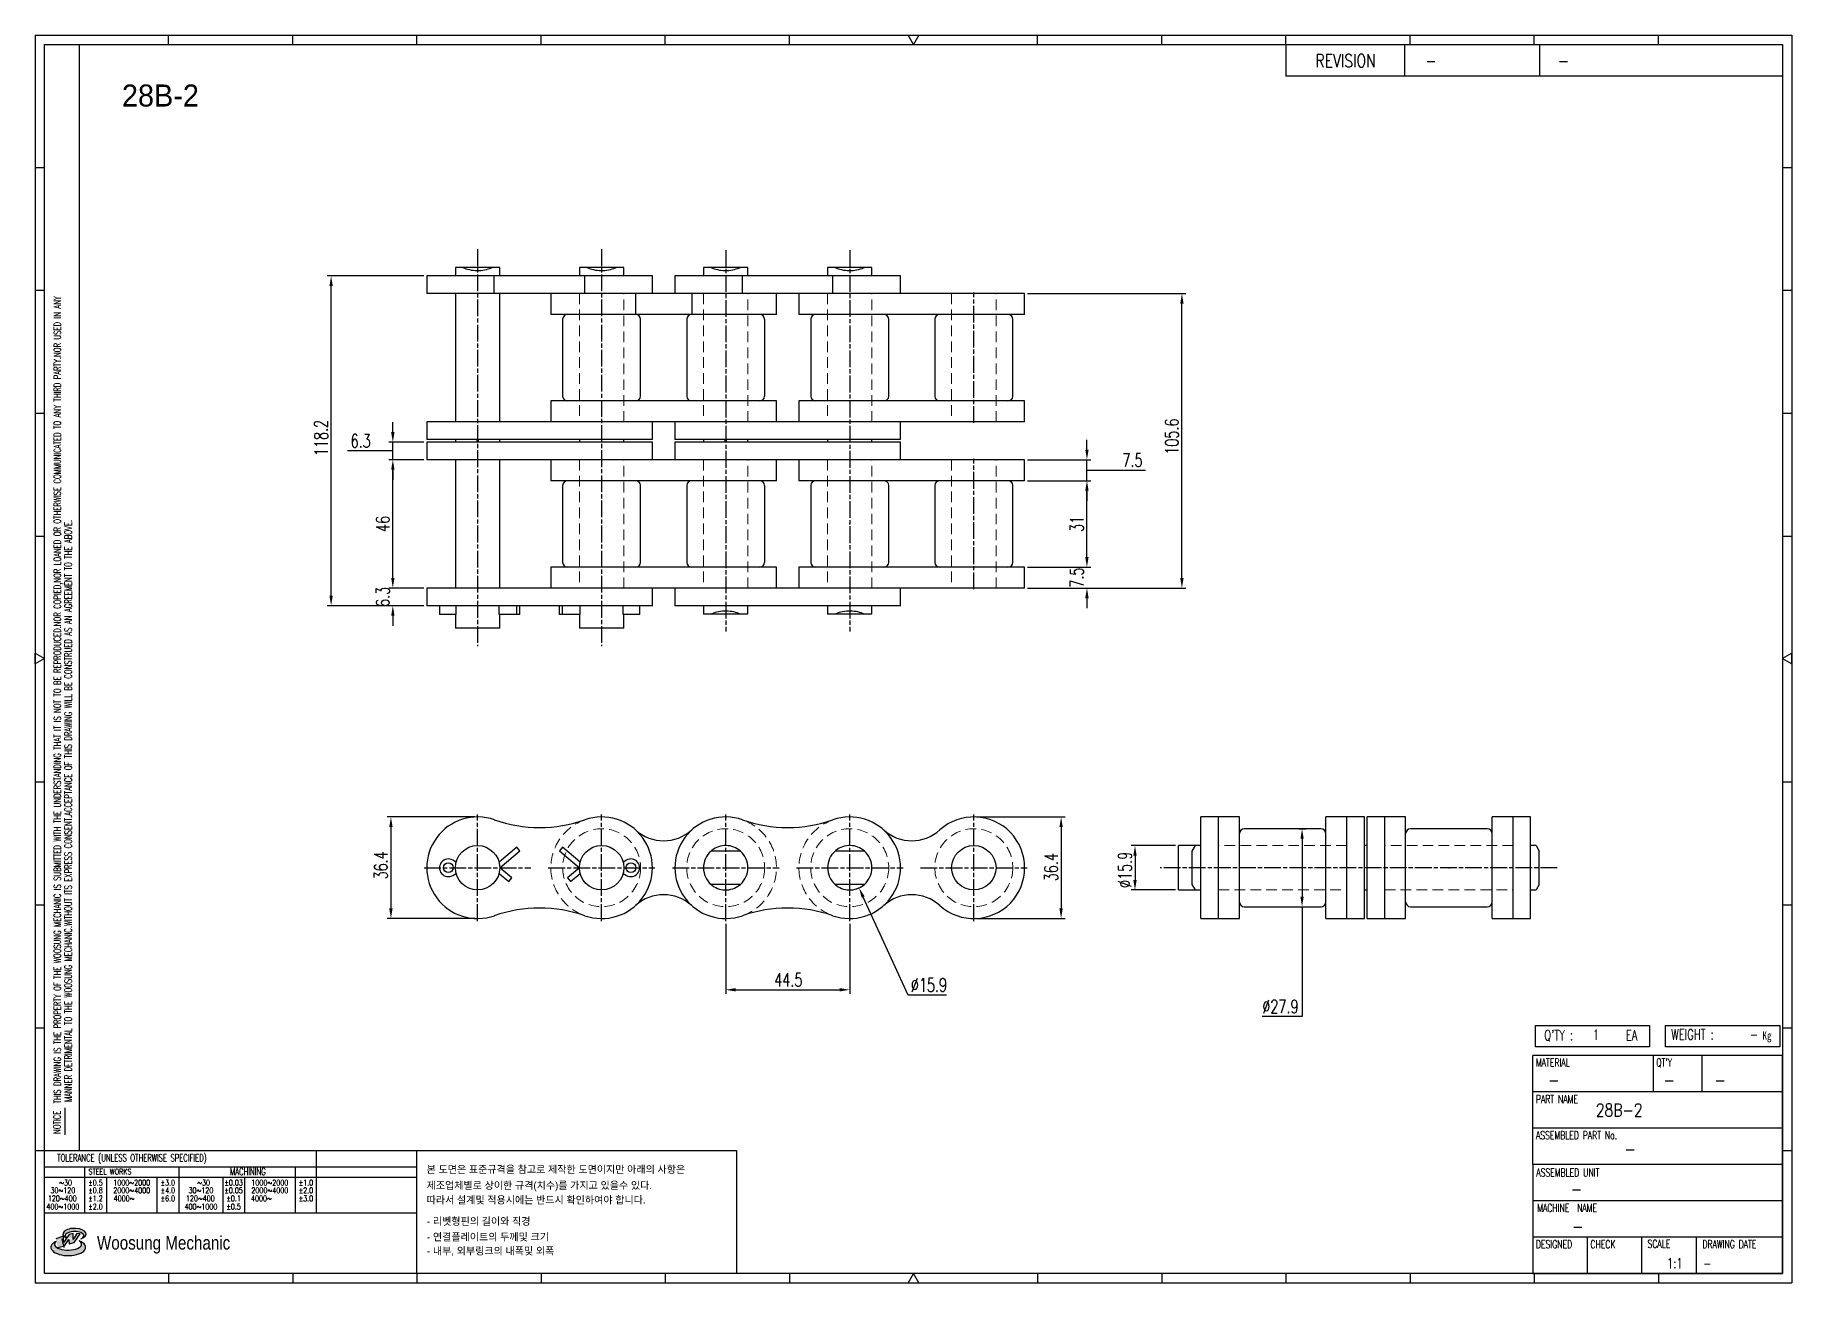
# Model space of a CAD drawing. Header units: millimetres. Extents: x 2705 to 3335, y -47 to 400.
import ezdxf
from ezdxf.enums import TextEntityAlignment as Align

# ---------------------------------------------------------------- set-up
doc = ezdxf.new("R2010")
doc.units = ezdxf.units.MM
doc.linetypes.add('AM_ISO08W050', pattern=[18, 12, -1.5, 3, -1.5])
doc.linetypes.add('HIDDEN', pattern=[9.525, 6.35, -3.175])
doc.layers.get('Defpoints').update_dxf_attribs({"color": 80})
for name, color, linetype, lineweight in [('2d ConnectionPoints', 7, 'Continuous', 50), ('CL1', 140, 'AM_ISO08W050', 25), ('HL3', 1, 'HIDDEN', 0)]:
    doc.layers.add(name, color=color, linetype=linetype, lineweight=lineweight)
for name, color, linetype in [('S-DIM', 40, 'Continuous'), ('TITLE', 7, 'Continuous'), ('도면레이아웃', 7, 'Continuous')]:
    doc.layers.add(name, color=color, linetype=linetype)
doc.styles.add('HAN', font='ROMANS.shx', dxfattribs={"width": 0.7, "bigfont": 'whgtxt.shx'})
doc.styles.add('HKD_ST2', font='romans.shx', dxfattribs={"width": 0.7, "height": 4, "bigfont": '@extfont2.shx'})
doc.styles.add('HSG', font='SIMPLEX.shx', dxfattribs={"width": 0.7, "bigfont": 'HSG.shx'})
doc.styles.add('MtXpl_', font='Gulim.ttf')
doc.styles.add('SLDTEXTSTYLE4', font='arial.ttf', dxfattribs={"width": 0.8})
doc.dimstyles.new('APP2.0', dxfattribs={"dimscale": 2, "dimtxt": 2.4, "dimasz": 1.8, "dimexe": 0.7, "dimexo": 0.5, "dimgap": 0.6, "dimtad": 1, "dimtoh": 1, "dimdec": 1, "dimrnd": 0.01, "dimzin": 9, "dimdsep": 46, "dimtxsty": 'HSG', "dimcen": 0, "dimclrd": 1, "dimclre": 1, "dimclrt": 256, "dimazin": 2, "dimtp": 1, "dimtm": 1, "dimtfac": 0.5, "dimtdec": 1, "dimtofl": 0, "dimtmove": 0, "dimatfit": 3, "dimfxl": 0, "dimtvp": 1, "dimtolj": 2, "dimlwd": -1, "dimlwe": -1, "dimarcsym": 0})

# ---------------------------------------------------------------- blocks, each defined once
blk = doc.blocks.new('MAST')
at = {"layer": '도면레이아웃'}
h = blk.add_hatch(color=10, dxfattribs=at)
h.paths.add_polyline_path([(1.544, 35.177), (1.554, 34.966), (1.779, 35.034), (2.054, 35.422), (1.908, 35.446), (1.728, 35.167), (1.741, 35.439), (1.547, 35.405), (1.292, 35.041), (1.295, 35.33), (0.943, 35.208), (1.03, 34.8), (1.336, 34.885)])
edge = h.paths.add_edge_path()
edge.add_ellipse((1.795, 35.421), major_axis=(-0.53, 0), ratio=0.487785, start_angle=122.36065, end_angle=403.39574)
edge.add_line((1.411, 35.244), (1.419, 35.261))
edge.add_ellipse((1.798, 35.344), major_axis=(-0.423, 0), ratio=0.444396, start_angle=131.58977, end_angle=386.19408, ccw=False)
edge = h.paths.add_edge_path()
edge.add_ellipse((1.512, 34.815), major_axis=(-0.793, 0), ratio=0.480113, start_angle=314.67633, end_angle=590.85213)
edge.add_ellipse((1.501, 34.958), major_axis=(-0.62, 0), ratio=0.43311, start_angle=331.7024, end_angle=574.42495, ccw=False)
at = {"color": 140}
for p, q in [((0, 90.118), (80.15, 90.118)), ((0, 90.118), (0, 33.191)), ((80.15, 90.118), (80.15, 33.191)), ((57.068, 89.693), (57.068, 88.246)), ((62.47, 89.693), (62.47, 88.246)), ((68.635, 89.693), (68.635, 88.246)), ((79.725, 88.246), (57.068, 88.246)), ((68.449, 43.961), (68.449, 44.936)), ((68.449, 44.936), (73.654, 44.936)), ((73.654, 44.936), (73.654, 43.961)), ((74.39, 43.961), (74.39, 44.936)), ((74.39, 44.936), (79.595, 44.936)), ((79.595, 44.936), (79.595, 43.961)), ((68.336, 38.59), (68.336, 43.563)), ((79.725, 43.563), (68.336, 43.563)), ((73.654, 43.961), (68.449, 43.961)), ((73.827, 43.563), (73.827, 41.905)), ((79.595, 43.961), (74.39, 43.961)), ((76.037, 43.563), (76.037, 41.905)), ((79.725, 38.59), (79.725, 43.563)), ((79.725, 41.905), (68.336, 41.905)), ((79.725, 40.248), (68.336, 40.248)), ((68.336, 38.59), (68.336, 33.616)), ((79.725, 38.59), (68.336, 38.59)), ((79.725, 33.616), (79.725, 38.59)), ((79.725, 36.932), (68.336, 36.932)), ((79.725, 35.274), (68.336, 35.274)), ((70.822, 33.616), (70.822, 35.274)), ((73.309, 33.616), (73.309, 35.274)), ((75.796, 33.616), (75.796, 35.274)), ((0, 33.191), (80.15, 33.191)), ((68.336, 33.616), (79.725, 33.616))]:
    blk.add_line(p, q, dxfattribs=at)
for p, q in [((6.089, 89.693), (6.089, 90.118)), ((11.753, 89.693), (11.753, 90.118)), ((17.418, 89.693), (17.418, 90.118)), ((23.082, 89.693), (23.082, 90.118)), ((28.746, 89.693), (28.746, 90.118)), ((34.411, 89.693), (34.411, 90.118)), ((45.739, 89.693), (45.739, 90.118)), ((51.404, 89.693), (51.404, 90.118)), ((57.068, 89.693), (57.068, 90.118)), ((62.732, 89.693), (62.732, 90.118)), ((68.397, 89.693), (68.397, 90.118)), ((74.061, 89.693), (74.061, 90.118)), ((0, 84.085), (0.425, 84.085)), ((79.725, 84.085), (80.15, 84.085)), ((0, 78.478), (0.425, 78.478)), ((79.725, 78.478), (80.15, 78.478)), ((0, 72.87), (0.425, 72.87)), ((79.725, 72.87), (80.15, 72.87)), ((0, 67.262), (0.425, 67.262)), ((79.725, 67.262), (80.15, 67.262)), ((0, 56.047), (0.425, 56.047)), ((79.725, 56.047), (80.15, 56.047)), ((0, 50.439), (0.425, 50.439)), ((79.725, 50.439), (80.15, 50.439)), ((0, 44.832), (0.425, 44.832)), ((79.725, 44.832), (80.15, 44.832)), ((1.377, 39.947), (1.377, 41.174)), ((0, 39.224), (0.425, 39.224)), ((79.725, 39.224), (80.15, 39.224)), ((6.089, 33.616), (6.089, 33.191)), ((11.753, 33.616), (11.753, 33.191)), ((17.418, 33.616), (17.418, 33.191)), ((23.082, 33.616), (23.082, 33.191)), ((28.746, 33.616), (28.746, 33.191)), ((34.411, 33.616), (34.411, 33.191)), ((45.739, 33.616), (45.739, 33.191)), ((51.404, 33.616), (51.404, 33.191)), ((57.068, 33.616), (57.068, 33.191)), ((62.732, 33.616), (62.732, 33.191)), ((68.397, 33.616), (68.397, 33.191)), ((74.061, 33.616), (74.061, 33.191))]:
    blk.add_line(p, q)
at = {"color": 2}
for p, q in [((2.017, 39.224), (2.017, 89.693)), ((0.425, 39.224), (17.418, 39.224)), ((0.425, 38.487), (17.418, 38.487)), ((2.257, 38.487), (2.257, 36.382)), ((6.557, 38.5), (6.557, 36.382)), ((11.857, 38.487), (11.857, 36.382)), ((12.816, 39.224), (12.816, 36.382)), ((17.418, 33.616), (17.418, 39.224)), ((0.425, 38.012), (17.418, 38.012)), ((3.257, 38.012), (3.257, 36.382)), ((5.557, 38.012), (5.557, 36.382)), ((8.557, 38.012), (8.557, 36.382)), ((9.557, 38.026), (9.557, 36.382)), ((0.425, 36.382), (17.418, 36.382))]:
    blk.add_line(p, q, dxfattribs=at)
for points in [[(40.075, 89.693), (39.83, 90.118), (40.32, 90.118)], [(0.425, 61.679), (0, 61.433), (0, 61.924)], [(79.725, 61.679), (80.15, 61.433), (80.15, 61.924)], [(40.075, 33.616), (39.83, 33.191), (40.32, 33.191)]]:
    blk.add_lwpolyline(points, close=True)
at = {"color": 140}
blk.add_lwpolyline([(0.425, 89.693), (79.725, 89.693), (79.725, 33.616), (0.425, 33.616)], close=True, dxfattribs=at)
at = {"layer": '도면레이아웃'}
for p, q in [((1.295, 35.33), (0.943, 35.208)), ((1.547, 35.405), (1.292, 35.041)), ((1.292, 35.041), (1.295, 35.33)), ((1.741, 35.439), (1.547, 35.405)), ((1.908, 35.446), (1.728, 35.167)), ((1.728, 35.167), (1.741, 35.439)), ((1.779, 35.034), (2.054, 35.422)), ((2.054, 35.422), (1.908, 35.446)), ((1.03, 34.8), (1.336, 34.885)), ((1.224, 35.208), (1.311, 34.8)), ((1.224, 35.208), (1.224, 35.208)), ((1.336, 34.885), (1.544, 35.177)), ((1.419, 35.261), (1.411, 35.244)), ((1.544, 35.177), (1.554, 34.966)), ((1.554, 34.966), (1.779, 35.034))]:
    blk.add_line(p, q, dxfattribs=at)
for centre, major_axis, ratio, start_param, end_param in [((1.795, 35.421), (-0.53, 0), 0.487785, 2.135596, 7.040584), ((1.798, 35.344), (-0.423, 0), 0.444396, 2.296675, 6.740358), ((1.512, 34.815), (-0.793, 0), 0.480113, 5.492138, 10.312315), ((1.501, 34.958), (-0.62, 0), 0.43311, 5.789299, 10.025607)]:
    blk.add_ellipse(centre, major_axis=major_axis, ratio=ratio, start_param=start_param, end_param=end_param, dxfattribs=at)
for s, height, style, width, p in [('REVISION', 0.5806, 'HAN', 0.8, (58.415, 88.664)), ('-', 0.581, 'HAN', 0.8, (63.426, 88.664)), ('-', 0.581, 'HAN', 0.8, (69.468, 88.664)), ("Q'TY : ", 0.4746, 'HKD_ST2', 0.7, (68.857, 44.253)), ('1', 0.475, 'HKD_ST2', 0.7, (71.071, 44.275)), ('EA', 0.4746, 'HKD_ST2', 0.7, (72.578, 44.253)), ('WEIGHT : ', 0.4746, 'HKD_ST2', 0.7, (74.65, 44.286)), ('-', 0.581, 'HAN', 0.8, (69.029, 42.157)), ('-', 0.581, 'HAN', 0.8, (74.289, 42.157)), ('-', 0.581, 'HAN', 0.8, (76.623, 42.157)), ('-', 0.581, 'HAN', 0.8, (72.515, 39.013)), ('-', 0.581, 'HAN', 0.8, (70.067, 37.189)), ('-', 0.581, 'HAN', 0.8, (70.126, 35.48)), ('1:1', 0.4746, 'HKD_ST2', 0.7, (74.458, 33.848)), ('-', 0.475, 'HKD_ST2', 0.7, (76.112, 33.837))]:
    blk.add_text(s, height=height, dxfattribs=dict(style=style, width=width)).set_placement(p)
at = {"color": 6, "style": 'HKD_ST2', "width": 0.7}
for s, p in [(' THIS DRAWING IS THE PROPERTY OF THE WOOSUNG MECHANIC IS SUBMITTED WITH THE UNDERSTANDING THAT IT IS NOT TO BE REPRODUCED.NOR COPIED,NOR LOANED OR OTHERWISE COMMUNICATED TO ANY THIRD PARTY.NOR USED IN ANY', (1.173, 41.217)), ('MANNER DETRIMENTAL TO THE WOOSUNG MECHANIC.WITHOUT ITS EXPRESS CONSENT.ACCEPTANCE OF THIS DRAWING WILL BE CONSTRUED AS AN AGREEMENT TO THE ABOVE.', (1.672, 41.447))]:
    blk.add_text(s, height=0.326266, rotation=90, dxfattribs=at).set_placement(p)
at = {"style": 'HKD_ST2', "width": 0.7}
blk.add_text('-', height=0.475, dxfattribs=at).set_placement((78.613, 44.286), align=Align.RIGHT)
at = {"color": 254, "style": 'HKD_ST2', "width": 0.7}
for s, height, p in [('MATERIAL', 0.3651, (68.474, 43.425)), ("QT'Y", 0.3651, (73.965, 43.425)), ('PART NAME', 0.3651, (68.474, 41.756)), ('ASSEMBLED PART No.', 0.36511, (68.474, 40.109)), ('ASSEMBLED UNIT', 0.36511, (68.49, 38.408)), ('MACHINE  NAME', 0.36511, (68.532, 36.794)), ('DESIGNED', 0.3651, (68.474, 35.136)), ('CHECK', 0.3651, (70.961, 35.136)), ('SCALE', 0.3651, (73.566, 35.153)), ('DRAWING DATE', 0.36511, (76.071, 35.141))]:
    blk.add_text(s, height=height, dxfattribs=at).set_placement(p, align=Align.TOP_LEFT)
at = {"style": 'HKD_ST2', "width": 0.7}
blk.add_text('NOTICE', height=0.3263, rotation=90, dxfattribs=at).set_placement((1.163, 39.988))
blk.add_text('TOLERANCE (UNLESS OTHERWISE SPECIFIED)', height=0.32627, dxfattribs=at).set_placement((4.417, 38.896), align=Align.MIDDLE_CENTER)
at = {"color": 4, "style": 'HKD_ST2', "width": 0.7}
for s, height, p in [('%%12630', 0.261, (1.389, 37.762)), ('1000%%1262000', 0.26101, (4.407, 37.762)), ('%%12630', 0.261, (7.689, 37.762)), ('1000%%1262000', 0.26101, (10.707, 37.762)), ('120%%126400', 0.26101, (1.237, 37.045)), ('30%%126120', 0.261, (1.263, 37.411)), ('4000%%126', 0.261, (4.061, 37.045)), ('2000%%1264000', 0.26101, (4.407, 37.411)), ('120%%126400', 0.26101, (7.537, 37.045)), ('30%%126120', 0.261, (7.563, 37.411)), ('4000%%126', 0.261, (10.321, 37.045)), ('2000%%1264000', 0.26101, (10.707, 37.411)), ('400%%1261000', 0.26101, (1.263, 36.67)), ('400%%1261000', 0.26101, (7.563, 36.67))]:
    blk.add_text(s, height=height, dxfattribs=at).set_placement(p, align=Align.MIDDLE_CENTER)
for s, height, p in [('%%P0.5', 0.261, (2.757, 37.762)), ('STEEL WORKS', 0.26101, (3.416, 38.268)), ('%%P3.0', 0.261, (6.057, 37.762)), ('%%P0.03', 0.261, (9.057, 37.762)), ('MACHINING', 0.3263, (9.707, 38.27)), ('%%P1.0', 0.261, (12.357, 37.762)), ('%%P0.8', 0.261, (2.757, 37.411)), ('%%P1.2', 0.261, (2.757, 37.045)), ('%%P4.0', 0.261, (6.057, 37.411)), ('%%P6.0', 0.261, (6.057, 37.045)), ('%%P0.05', 0.261, (9.057, 37.411)), ('%%P0.1', 0.261, (9.057, 37.045)), ('%%P2.0', 0.261, (12.357, 37.411)), ('%%P3.0', 0.261, (12.357, 37.045)), ('%%P2.0', 0.261, (2.757, 36.67)), ('%%P0.5', 0.261, (9.057, 36.67))]:
    blk.add_text(s, height=height, dxfattribs=at).set_placement(p, align=Align.MIDDLE)
at = {"color": 1, "style": 'SLDTEXTSTYLE4', "width": 0.8}
blk.add_text('Woosung Mechanic', height=0.61957, dxfattribs=at).set_placement((2.822, 34.711))
at = {"layer": 'TITLE', "width": 0.8}
blk.add_text('Kg', height=0.3789, dxfattribs=at).set_placement((78.807, 44.286))
blk = doc.blocks.new('*D2')
at = {"layer": 'Defpoints', "color": 0, "transparency": 16777216}
for p in [(3060, 209.34), (3082.33, 209.34), (3060, 201.84)]:
    blk.add_point(p, dxfattribs=at)
at = {"layer": 'S-DIM', "color": 1, "transparency": 16777216}
for p, q in [((3082.33, 212.94), (3082.33, 216.54)), ((3061, 209.34), (3083.73, 209.34)), ((3061, 201.84), (3083.73, 201.84)), ((3082.33, 198.24), (3082.33, 194.64))]:
    blk.add_line(p, q, dxfattribs=at)
for points in [[(3081.73, 212.94), (3082.93, 212.94), (3082.33, 209.34)], [(3081.73, 198.24), (3082.93, 198.24), (3082.33, 201.84)]]:
    blk.add_solid(points, dxfattribs=at)
at = {"layer": 'S-DIM', "transparency": 16777216, "insert": (3078.73, 205.59), "char_height": 4.8, "attachment_point": 5, "rotation": 90, "style": 'HSG'}
blk.add_mtext('\\A2;7.5', dxfattribs=at)
blk = doc.blocks.new('*D3')
at = {"layer": 'Defpoints', "color": 0, "transparency": 16777216}
for p in [(3060, 240.33), (3082.33, 240.33), (3060, 209.34)]:
    blk.add_point(p, dxfattribs=at)
at = {"layer": 'S-DIM', "color": 1, "transparency": 16777216}
for p, q in [((3061, 240.33), (3083.73, 240.33)), ((3082.33, 212.94), (3082.33, 236.73)), ((3061, 209.34), (3083.73, 209.34))]:
    blk.add_line(p, q, dxfattribs=at)
for points in [[(3081.73, 236.73), (3082.93, 236.73), (3082.33, 240.33)], [(3081.73, 212.94), (3082.93, 212.94), (3082.33, 209.34)]]:
    blk.add_solid(points, dxfattribs=at)
at = {"layer": 'S-DIM', "transparency": 16777216, "insert": (3078.73, 224.84), "char_height": 4.8, "attachment_point": 5, "rotation": 90, "style": 'HSG'}
blk.add_mtext('\\A2;31', dxfattribs=at)
blk = doc.blocks.new('*D4')
at = {"layer": 'Defpoints', "color": 0, "transparency": 16777216}
for p in [(3060, 247.83), (3082.33, 247.83), (3060, 240.33)]:
    blk.add_point(p, dxfattribs=at)
at = {"layer": 'S-DIM', "color": 1, "transparency": 16777216}
for p, q in [((3082.33, 251.43), (3082.33, 255.03)), ((3061, 247.83), (3083.73, 247.83)), ((3082.33, 240.33), (3082.33, 247.83)), ((3061, 240.33), (3083.73, 240.33)), ((3082.33, 244.08), (3093.93, 244.08)), ((3093.93, 244.08), (3103.37, 244.08)), ((3082.33, 236.73), (3082.33, 233.13))]:
    blk.add_line(p, q, dxfattribs=at)
for points in [[(3081.73, 251.43), (3082.93, 251.43), (3082.33, 247.83)], [(3081.73, 236.73), (3082.93, 236.73), (3082.33, 240.33)]]:
    blk.add_solid(points, dxfattribs=at)
at = {"layer": 'S-DIM', "transparency": 16777216, "insert": (3098.65, 247.68), "char_height": 4.8, "attachment_point": 5, "style": 'HSG'}
blk.add_mtext('\\A2;7.5', dxfattribs=at)
blk = doc.blocks.new('*D5')
at = {"layer": 'Defpoints', "color": 0, "transparency": 16777216}
for p in [(3060, 307.39), (3116.36, 307.39), (3060, 201.84)]:
    blk.add_point(p, dxfattribs=at)
at = {"layer": 'S-DIM', "color": 1, "transparency": 16777216}
for p, q in [((3061, 307.39), (3117.76, 307.39)), ((3116.36, 205.44), (3116.36, 303.79)), ((3061, 201.84), (3117.76, 201.84))]:
    blk.add_line(p, q, dxfattribs=at)
for points in [[(3115.76, 303.79), (3116.96, 303.79), (3116.36, 307.39)], [(3115.76, 205.44), (3116.96, 205.44), (3116.36, 201.84)]]:
    blk.add_solid(points, dxfattribs=at)
at = {"layer": 'S-DIM', "transparency": 16777216, "insert": (3112.76, 256.11), "char_height": 4.8, "attachment_point": 5, "rotation": 90, "style": 'HSG'}
blk.add_mtext('\\A2;105.6', dxfattribs=at)
blk = doc.blocks.new('*D6')
at = {"layer": 'Defpoints', "color": 0, "transparency": 16777216}
for p in [(2833.64, 201.84), (2845.8, 201.84), (2845.8, 195.54)]:
    blk.add_point(p, dxfattribs=at)
at = {"layer": 'S-DIM', "color": 1, "transparency": 16777216}
for p, q in [((2833.64, 205.44), (2833.64, 209.04)), ((2844.8, 201.84), (2832.24, 201.84)), ((2844.8, 195.54), (2832.24, 195.54)), ((2833.64, 191.94), (2833.64, 188.34))]:
    blk.add_line(p, q, dxfattribs=at)
for points in [[(2833.04, 205.44), (2834.24, 205.44), (2833.64, 201.84)], [(2833.04, 191.94), (2834.24, 191.94), (2833.64, 195.54)]]:
    blk.add_solid(points, dxfattribs=at)
at = {"layer": 'S-DIM', "transparency": 16777216, "insert": (2830.04, 198.69), "char_height": 4.8, "attachment_point": 5, "rotation": 90, "style": 'HSG'}
blk.add_mtext('\\A2;6.3', dxfattribs=at)
blk = doc.blocks.new('*D7')
at = {"layer": 'Defpoints', "color": 0, "transparency": 16777216}
for p in [(2833.64, 247.83), (2845.8, 247.83), (2845.8, 201.84)]:
    blk.add_point(p, dxfattribs=at)
at = {"layer": 'S-DIM', "color": 1, "transparency": 16777216}
for p, q in [((2844.8, 247.83), (2832.24, 247.83)), ((2833.64, 205.44), (2833.64, 244.23)), ((2844.8, 201.84), (2832.24, 201.84))]:
    blk.add_line(p, q, dxfattribs=at)
for points in [[(2833.04, 244.23), (2834.24, 244.23), (2833.64, 247.83)], [(2833.04, 205.44), (2834.24, 205.44), (2833.64, 201.84)]]:
    blk.add_solid(points, dxfattribs=at)
at = {"layer": 'S-DIM', "transparency": 16777216, "insert": (2830.04, 224.84), "char_height": 4.8, "attachment_point": 5, "rotation": 90, "style": 'HSG'}
blk.add_mtext('\\A2;46', dxfattribs=at)
blk = doc.blocks.new('*D8')
at = {"layer": 'Defpoints', "color": 0, "transparency": 16777216}
for p in [(2833.64, 254.13), (2845.8, 254.13), (2845.8, 247.83)]:
    blk.add_point(p, dxfattribs=at)
at = {"layer": 'S-DIM', "color": 1, "transparency": 16777216}
for p, q in [((2833.64, 257.73), (2833.64, 261.33)), ((2844.8, 254.13), (2832.24, 254.13)), ((2833.64, 247.83), (2833.64, 254.13)), ((2826.84, 250.98), (2817.4, 250.98)), ((2833.64, 250.98), (2826.84, 250.98)), ((2844.8, 247.83), (2832.24, 247.83)), ((2833.64, 244.23), (2833.64, 240.63))]:
    blk.add_line(p, q, dxfattribs=at)
for points in [[(2833.04, 257.73), (2834.24, 257.73), (2833.64, 254.13)], [(2833.04, 244.23), (2834.24, 244.23), (2833.64, 247.83)]]:
    blk.add_solid(points, dxfattribs=at)
at = {"layer": 'S-DIM', "transparency": 16777216, "insert": (2822.12, 254.58), "char_height": 4.8, "attachment_point": 5, "style": 'HSG'}
blk.add_mtext('\\A2;6.3', dxfattribs=at)
blk = doc.blocks.new('*D9')
at = {"layer": 'Defpoints', "color": 0, "transparency": 16777216}
for p in [(2811.52, 313.69), (2845.8, 313.69), (2845.8, 195.54)]:
    blk.add_point(p, dxfattribs=at)
at = {"layer": 'S-DIM', "color": 1, "transparency": 16777216}
for p, q in [((2844.8, 313.69), (2810.12, 313.69)), ((2811.52, 199.14), (2811.52, 310.09)), ((2844.8, 195.54), (2810.12, 195.54))]:
    blk.add_line(p, q, dxfattribs=at)
for points in [[(2810.92, 310.09), (2812.12, 310.09), (2811.52, 313.69)], [(2810.92, 199.14), (2812.12, 199.14), (2811.52, 195.54)]]:
    blk.add_solid(points, dxfattribs=at)
at = {"layer": 'S-DIM', "transparency": 16777216, "insert": (2807.92, 255.63), "char_height": 4.8, "attachment_point": 5, "rotation": 90, "style": 'HSG'}
blk.add_mtext('\\A2;118.2', dxfattribs=at)
blk = doc.blocks.new('*D10')
at = {"layer": 'Defpoints', "color": 0, "transparency": 16777216}
for p in [(3041.8, 119.86), (3041.8, 83.46), (3073.07, 83.46)]:
    blk.add_point(p, dxfattribs=at)
at = {"layer": 'S-DIM', "color": 1, "transparency": 16777216}
for p, q in [((3042.8, 119.86), (3074.47, 119.86)), ((3073.07, 116.26), (3073.07, 87.06)), ((3042.8, 83.46), (3074.47, 83.46))]:
    blk.add_line(p, q, dxfattribs=at)
for points in [[(3072.47, 116.26), (3073.67, 116.26), (3073.07, 119.86)], [(3072.47, 87.06), (3073.67, 87.06), (3073.07, 83.46)]]:
    blk.add_solid(points, dxfattribs=at)
at = {"layer": 'S-DIM', "transparency": 16777216, "insert": (3069.47, 101.86), "char_height": 4.8, "attachment_point": 5, "rotation": 90, "style": 'HSG'}
blk.add_mtext('\\A2;36.4', dxfattribs=at)
blk = doc.blocks.new('*D11')
at = {"layer": 'Defpoints', "color": 0, "transparency": 16777216}
for p in [(2864, 119.86), (2832.96, 83.46), (2864, 83.46)]:
    blk.add_point(p, dxfattribs=at)
at = {"layer": 'S-DIM', "color": 1, "transparency": 16777216}
for p, q in [((2863, 119.86), (2831.56, 119.86)), ((2832.96, 116.26), (2832.96, 87.06)), ((2863, 83.46), (2831.56, 83.46))]:
    blk.add_line(p, q, dxfattribs=at)
for points in [[(2832.36, 116.26), (2833.56, 116.26), (2832.96, 119.86)], [(2832.36, 87.06), (2833.56, 87.06), (2832.96, 83.46)]]:
    blk.add_solid(points, dxfattribs=at)
at = {"layer": 'S-DIM', "transparency": 16777216, "insert": (2829.36, 102.51), "char_height": 4.8, "attachment_point": 5, "rotation": 90, "style": 'HSG'}
blk.add_mtext('\\A2;36.4', dxfattribs=at)
blk = doc.blocks.new('*D12')
at = {"layer": 'Defpoints', "color": 0, "transparency": 16777216}
for p in [(2952.9, 82.55), (2997.35, 82.55), (2997.35, 57.93)]:
    blk.add_point(p, dxfattribs=at)
at = {"layer": 'S-DIM', "color": 1, "transparency": 16777216}
for p, q in [((2952.9, 81.55), (2952.9, 56.53)), ((2997.35, 81.55), (2997.35, 56.53)), ((2956.5, 57.93), (2993.75, 57.93))]:
    blk.add_line(p, q, dxfattribs=at)
for points in [[(2956.5, 58.53), (2956.5, 57.33), (2952.9, 57.93)], [(2993.75, 58.53), (2993.75, 57.33), (2997.35, 57.93)]]:
    blk.add_solid(points, dxfattribs=at)
at = {"layer": 'S-DIM', "transparency": 16777216, "insert": (2975.35, 61.53), "char_height": 4.8, "attachment_point": 5, "style": 'HSG'}
blk.add_mtext('\\A2;44.5', dxfattribs=at)
blk = doc.blocks.new('*D13')
at = {"layer": 'Defpoints', "color": 0, "transparency": 16777216}
for p in [(3115.08, 109.61), (3099.55, 93.71), (3115.08, 93.71)]:
    blk.add_point(p, dxfattribs=at)
at = {"layer": 'S-DIM', "color": 1, "transparency": 16777216}
for p, q in [((3114.08, 109.61), (3098.15, 109.61)), ((3099.55, 106.01), (3099.55, 97.31)), ((3114.08, 93.71), (3098.15, 93.71))]:
    blk.add_line(p, q, dxfattribs=at)
for points in [[(3098.95, 106.01), (3100.15, 106.01), (3099.55, 109.61)], [(3098.95, 97.31), (3100.15, 97.31), (3099.55, 93.71)]]:
    blk.add_solid(points, dxfattribs=at)
at = {"layer": 'S-DIM', "transparency": 16777216, "insert": (3095.95, 100.89), "char_height": 4.8, "attachment_point": 5, "rotation": 90, "style": 'HSG'}
blk.add_mtext('\\A2;%%c15.9', dxfattribs=at)
blk = doc.blocks.new('*D14')
at = {"layer": 'Defpoints', "color": 0, "transparency": 16777216}
for p in [(3157.24, 115.63), (3157.24, 87.69), (3159.41, 87.69)]:
    blk.add_point(p, dxfattribs=at)
at = {"layer": 'S-DIM', "color": 1, "transparency": 16777216}
for p, q in [((3158.24, 115.63), (3160.81, 115.63)), ((3159.41, 112.03), (3159.41, 91.29)), ((3158.24, 87.69), (3160.81, 87.69)), ((3159.41, 87.69), (3159.41, 48.36)), ((3159.41, 48.36), (3145.09, 48.36))]:
    blk.add_line(p, q, dxfattribs=at)
for points in [[(3158.81, 112.03), (3160.01, 112.03), (3159.41, 115.63)], [(3158.81, 91.29), (3160.01, 91.29), (3159.41, 87.69)]]:
    blk.add_solid(points, dxfattribs=at)
at = {"layer": 'S-DIM', "transparency": 16777216, "insert": (3151.65, 51.96), "char_height": 4.8, "attachment_point": 5, "style": 'HSG'}
blk.add_mtext('\\A2;%%c27.9', dxfattribs=at)
blk = doc.blocks.new('*D15')
at = {"layer": 'Defpoints', "color": 0, "transparency": 16777216}
for p in [(2994.03, 108.88), (3000.66, 94.43)]:
    blk.add_point(p, dxfattribs=at)
at = {"layer": 'S-DIM', "color": 1, "transparency": 16777216}
for p, q in [((3018.3, 56.05), (3002.17, 91.16)), ((3031.98, 56.05), (3018.3, 56.05))]:
    blk.add_line(p, q, dxfattribs=at)
blk.add_arc((2997.35, 101.66), 7.95, 284.58448, 304.20261, dxfattribs=at)
blk.add_solid([(3002.71, 91.41), (3001.62, 90.91), (3000.66, 94.43)], dxfattribs=at)
at = {"layer": 'S-DIM', "transparency": 16777216, "insert": (3025.74, 59.65), "char_height": 4.8, "attachment_point": 5, "style": 'HSG'}
blk.add_mtext('\\A2;∅15.9', dxfattribs=at)

msp = doc.modelspace()

# ---------------------------------------------------------------- linework, layer by layer
for p, q in [((2856.05, 316.77), (2856.05, 313.69)), ((2871.95, 316.77), (2856.05, 316.77)), ((2871.95, 313.69), (2871.95, 316.77)), ((2916.4, 316.77), (2900.5, 316.77)), ((2900.5, 316.77), (2900.5, 313.69)), ((2903.19, 316.77), (2903.73, 316.51)), ((2903.73, 316.51), (2904.3, 316.29)), ((2904.3, 316.29), (2904.91, 316.1)), ((2904.91, 316.1), (2905.54, 315.94)), ((2905.54, 315.94), (2906.2, 315.81)), ((2906.2, 315.81), (2906.87, 315.71)), ((2906.87, 315.71), (2907.56, 315.65)), ((2907.56, 315.65), (2908.25, 315.62)), ((2908.25, 315.62), (2908.94, 315.63)), ((2908.94, 315.63), (2909.63, 315.67)), ((2909.63, 315.67), (2910.31, 315.75)), ((2910.31, 315.75), (2910.98, 315.86)), ((2910.98, 315.86), (2911.63, 316)), ((2911.63, 316), (2912.25, 316.18)), ((2912.25, 316.18), (2912.84, 316.38)), ((2912.84, 316.38), (2913.4, 316.62)), ((2913.4, 316.62), (2913.7, 316.77)), ((2916.4, 313.69), (2916.4, 316.77)), ((2960.85, 316.77), (2944.95, 316.77)), ((2944.95, 316.77), (2944.95, 313.69)), ((2960.85, 313.69), (2960.85, 316.77)), ((2989.4, 316.77), (2989.4, 313.69)), ((3005.3, 316.77), (2989.4, 316.77)), ((3005.3, 313.69), (3005.3, 316.77)), ((2845.8, 313.69), (2845.8, 307.39)), ((2926.65, 313.69), (2845.8, 313.69)), ((2870, 307.39), (2870, 313.69)), ((2902.44, 307.39), (2902.44, 313.69)), ((2926.65, 307.39), (2926.65, 313.69)), ((2934.7, 313.69), (2934.7, 307.39)), ((3015.55, 313.69), (2934.7, 313.69)), ((2958.9, 307.39), (2958.9, 313.69)), ((2991.34, 307.39), (2991.34, 313.69)), ((3015.55, 307.39), (3015.55, 313.69)), ((2920.6, 307.39), (2845.8, 307.39)), ((2856.05, 307.39), (2856.05, 261.4)), ((2871.95, 261.4), (2871.95, 307.39)), ((2890.25, 307.39), (2890.25, 299.89)), ((2958.9, 307.39), (2902.44, 307.39)), ((2920.6, 307.39), (2920.6, 299.89)), ((2940.74, 307.39), (2940.74, 299.89)), ((3009.5, 307.39), (2940.74, 307.39)), ((2971.1, 299.89), (2971.1, 307.39)), ((2979.15, 307.39), (2979.15, 299.89)), ((3060, 307.39), (2991.34, 307.39)), ((3060, 299.89), (3060, 307.39)), ((2971.1, 299.89), (2890.25, 299.89)), ((2894.48, 298.16), (2894.48, 270.63)), ((2922.42, 270.63), (2922.42, 298.16)), ((2938.93, 298.16), (2938.93, 270.63)), ((2966.87, 270.63), (2966.87, 298.16)), ((3060, 299.89), (2979.15, 299.89)), ((2983.38, 298.16), (2983.38, 270.63)), ((3011.32, 270.63), (3011.32, 298.16)), ((3027.83, 298.16), (3027.83, 270.63)), ((3055.77, 270.63), (3055.77, 298.16)), ((2890.25, 268.9), (2890.25, 261.4)), ((2971.1, 268.9), (2890.25, 268.9)), ((2971.1, 261.4), (2971.1, 268.9)), ((2979.15, 268.9), (2979.15, 261.4)), ((3060, 268.9), (2979.15, 268.9)), ((3060, 261.4), (3060, 268.9)), ((2845.8, 261.4), (2845.8, 255.1)), ((2920.6, 261.4), (2845.8, 261.4)), ((2958.9, 261.4), (2902.44, 261.4)), ((2926.65, 255.1), (2926.65, 261.4)), ((2934.7, 261.4), (2934.7, 255.1)), ((3009.5, 261.4), (2940.74, 261.4)), ((3060, 261.4), (2991.34, 261.4)), ((3015.55, 255.1), (3015.55, 261.4)), ((2926.65, 255.1), (2845.8, 255.1)), ((2845.8, 254.13), (2845.8, 247.83)), ((2926.65, 254.13), (2845.8, 254.13)), ((2856.05, 255.1), (2856.05, 254.13)), ((2871.95, 254.13), (2871.95, 255.1)), ((2900.5, 255.1), (2900.5, 254.13)), ((2916.4, 254.13), (2916.4, 255.1)), ((2926.65, 247.83), (2926.65, 254.13)), ((3015.55, 255.1), (2934.7, 255.1)), ((2934.7, 254.13), (2934.7, 247.83)), ((3015.55, 254.13), (2934.7, 254.13)), ((2944.95, 255.1), (2944.95, 254.13)), ((2960.85, 254.13), (2960.85, 255.1)), ((2989.4, 255.1), (2989.4, 254.13)), ((3005.3, 254.13), (3005.3, 255.1)), ((3015.55, 247.83), (3015.55, 254.13)), ((2920.6, 247.83), (2845.8, 247.83)), ((2856.05, 247.83), (2856.05, 201.84)), ((2871.95, 201.84), (2871.95, 247.83)), ((2890.25, 247.83), (2890.25, 240.33)), ((2958.9, 247.83), (2902.44, 247.83)), ((3009.5, 247.83), (2940.74, 247.83)), ((2971.1, 240.33), (2971.1, 247.83)), ((2979.15, 247.83), (2979.15, 240.33)), ((3060, 247.83), (2991.34, 247.83)), ((3060, 240.33), (3060, 247.83)), ((2971.1, 240.33), (2890.25, 240.33)), ((3060, 240.33), (2979.15, 240.33)), ((2894.48, 238.6), (2894.48, 211.07)), ((2922.42, 211.07), (2922.42, 238.6)), ((2938.93, 238.6), (2938.93, 211.07)), ((2966.87, 211.07), (2966.87, 238.6)), ((2983.38, 238.6), (2983.38, 211.07)), ((3011.32, 211.07), (3011.32, 238.6)), ((3027.83, 238.6), (3027.83, 211.07)), ((3055.77, 211.07), (3055.77, 238.6)), ((2890.25, 209.34), (2890.25, 201.84)), ((2971.1, 209.34), (2890.25, 209.34)), ((2971.1, 201.84), (2971.1, 209.34)), ((2979.15, 209.34), (2979.15, 201.84)), ((3060, 209.34), (2979.15, 209.34)), ((3060, 201.84), (3060, 209.34)), ((2845.8, 201.84), (2845.8, 195.54)), ((2920.6, 201.84), (2845.8, 201.84)), ((2958.9, 201.84), (2902.44, 201.84)), ((2926.65, 195.54), (2926.65, 201.84)), ((2934.7, 201.84), (2934.7, 195.54)), ((3009.5, 201.84), (2940.74, 201.84)), ((3060, 201.84), (2991.34, 201.84)), ((3015.55, 195.54), (3015.55, 201.84)), ((2926.65, 195.54), (2845.8, 195.54)), ((2850.36, 195.54), (2850.36, 192.39)), ((2856.31, 192.39), (2856.31, 195.54)), ((2871.68, 192.39), (2871.68, 195.54)), ((2878.01, 192.39), (2878.01, 195.54)), ((2879.11, 192.39), (2879.11, 195.54)), ((2893.33, 192.39), (2893.33, 195.54)), ((2894.43, 192.39), (2894.43, 195.54)), ((2900.76, 192.39), (2900.76, 195.54)), ((2916.13, 192.39), (2916.13, 195.54)), ((2922.08, 192.39), (2922.08, 195.54)), ((3015.55, 195.54), (2934.7, 195.54)), ((2944.95, 195.54), (2944.95, 192.47)), ((2960.85, 192.47), (2960.85, 195.54)), ((2989.4, 195.54), (2989.4, 192.47)), ((3005.3, 192.47), (3005.3, 195.54)), ((2856.31, 192.39), (2850.36, 192.39)), ((2856.05, 192.39), (2856.05, 187.47)), ((2879.11, 192.39), (2871.68, 192.39)), ((2871.95, 187.47), (2871.95, 192.39)), ((2900.76, 192.39), (2893.33, 192.39)), ((2900.5, 192.39), (2900.5, 187.47)), ((2922.08, 192.39), (2916.13, 192.39)), ((2916.4, 187.47), (2916.4, 192.39)), ((2960.85, 192.47), (2944.95, 192.47)), ((3005.3, 192.47), (2989.4, 192.47)), ((2871.95, 187.47), (2856.05, 187.47)), ((2916.4, 187.47), (2900.5, 187.47)), ((3129.46, 119.86), (3123.16, 119.86)), ((3123.16, 83.46), (3123.16, 119.86)), ((3136.96, 119.86), (3129.46, 119.86)), ((3129.46, 83.46), (3129.46, 119.86)), ((3136.96, 83.46), (3136.96, 119.86)), ((3175.45, 119.86), (3167.95, 119.86)), ((3167.95, 83.46), (3167.95, 119.86)), ((3175.45, 83.46), (3175.45, 119.86)), ((3181.75, 119.86), (3175.45, 119.86)), ((3181.75, 83.46), (3181.75, 119.86)), ((3189.02, 119.86), (3182.72, 119.86)), ((3182.72, 83.46), (3182.72, 119.86)), ((3196.52, 119.86), (3189.02, 119.86)), ((3189.02, 83.46), (3189.02, 119.86)), ((3196.52, 83.46), (3196.52, 119.86)), ((3235.01, 119.86), (3227.51, 119.86)), ((3227.51, 83.46), (3227.51, 119.86)), ((3235.01, 83.46), (3235.01, 119.86)), ((3241.31, 119.86), (3235.01, 119.86)), ((3241.31, 83.46), (3241.31, 119.86)), ((3166.22, 115.63), (3138.69, 115.63)), ((3225.78, 115.63), (3198.25, 115.63)), ((2878.01, 108.98), (2871.68, 103.68)), ((2871.95, 101.66), (2879.11, 107.67)), ((2879.11, 107.67), (2878.01, 108.98)), ((2894.43, 108.98), (2893.33, 107.67)), ((2893.33, 107.67), (2900.5, 101.66)), ((2900.76, 103.68), (2894.43, 108.98)), ((2958.15, 107.62), (2947.64, 107.62)), ((3002.6, 107.62), (2992.09, 107.62)), ((3115.08, 93.71), (3115.08, 109.61)), ((3121.23, 109.61), (3115.08, 109.61)), ((3120.08, 107.62), (3121.23, 109.61)), ((3120.08, 95.69), (3120.08, 107.62)), ((3123.16, 109.61), (3121.23, 109.61)), ((3182.72, 109.61), (3181.75, 109.61)), ((3243.24, 109.61), (3241.31, 109.61)), ((3243.24, 109.61), (3244.38, 107.62)), ((3244.38, 95.69), (3244.38, 107.62)), ((2856.31, 103.68), (2855.09, 104.38)), ((2876.26, 98.04), (2871.95, 101.66)), ((2900.5, 101.66), (2896.18, 98.04)), ((2917.35, 104.38), (2916.13, 103.68)), ((3120.08, 104.8), (3120.01, 104.8)), ((3120.01, 98.51), (3120.01, 104.8)), ((2855.09, 98.93), (2856.31, 99.63)), ((2871.68, 99.63), (2875.15, 96.72)), ((2875.15, 96.72), (2876.26, 98.04)), ((2896.18, 98.04), (2897.29, 96.72)), ((2897.29, 96.72), (2900.76, 99.63)), ((2916.13, 99.63), (2917.35, 98.93)), ((2958.15, 95.69), (2947.64, 95.69)), ((3002.6, 95.69), (2992.09, 95.69)), ((3120.01, 98.51), (3120.08, 98.51)), ((3121.23, 93.71), (3120.08, 95.69)), ((3244.38, 95.69), (3243.24, 93.71)), ((3115.08, 93.71), (3121.23, 93.71)), ((3121.23, 93.71), (3123.16, 93.71)), ((3181.75, 93.71), (3182.72, 93.71)), ((3241.31, 93.71), (3243.24, 93.71)), ((3123.16, 83.46), (3129.46, 83.46)), ((3129.46, 83.46), (3136.96, 83.46)), ((3138.69, 87.69), (3166.22, 87.69)), ((3167.95, 83.46), (3175.45, 83.46)), ((3175.45, 83.46), (3181.75, 83.46)), ((3182.72, 83.46), (3189.02, 83.46)), ((3189.02, 83.46), (3196.52, 83.46)), ((3198.25, 87.69), (3225.78, 87.69)), ((3227.51, 83.46), (3235.01, 83.46)), ((3235.01, 83.46), (3241.31, 83.46))]:
    msp.add_line(p, q)
for points in [[(2858.74, 316.77), (2859.28, 316.51), (2859.85, 316.29), (2860.46, 316.1), (2861.09, 315.94), (2861.75, 315.81), (2862.42, 315.71), (2863.11, 315.65), (2863.8, 315.62), (2864.49, 315.63), (2865.18, 315.67), (2865.86, 315.75), (2866.53, 315.86), (2867.18, 316), (2867.8, 316.18), (2868.39, 316.38), (2868.95, 316.62), (2869.25, 316.77)], [(2947.64, 316.77), (2948.18, 316.51), (2948.75, 316.29), (2949.36, 316.1), (2949.99, 315.94), (2950.65, 315.81), (2951.32, 315.71), (2952.01, 315.65), (2952.7, 315.62), (2953.39, 315.63), (2954.08, 315.67), (2954.76, 315.75), (2955.43, 315.86), (2956.08, 316), (2956.7, 316.18), (2957.29, 316.38), (2957.85, 316.62), (2958.15, 316.77)], [(2992.09, 316.77), (2992.63, 316.51), (2993.2, 316.29), (2993.81, 316.1), (2994.44, 315.94), (2995.1, 315.81), (2995.77, 315.71), (2996.46, 315.65), (2997.15, 315.62), (2997.84, 315.63), (2998.53, 315.67), (2999.21, 315.75), (2999.88, 315.86), (3000.53, 316), (3001.15, 316.18), (3001.74, 316.38), (3002.3, 316.62), (3002.6, 316.77)], [(2958.15, 192.47), (2957.61, 192.72), (2957.04, 192.94), (2956.43, 193.13), (2955.8, 193.3), (2955.14, 193.43), (2954.47, 193.52), (2953.78, 193.58), (2953.09, 193.61), (2952.4, 193.6), (2951.71, 193.56), (2951.03, 193.48), (2950.36, 193.37), (2949.71, 193.23), (2949.09, 193.05), (2948.5, 192.85), (2947.94, 192.61), (2947.64, 192.47)], [(3002.6, 192.47), (3002.06, 192.72), (3001.49, 192.94), (3000.88, 193.13), (3000.25, 193.3), (2999.59, 193.43), (2998.92, 193.52), (2998.23, 193.58), (2997.54, 193.61), (2996.85, 193.6), (2996.16, 193.56), (2995.48, 193.48), (2994.81, 193.37), (2994.16, 193.23), (2993.54, 193.05), (2992.95, 192.85), (2992.39, 192.61), (2992.09, 192.47)], [(2958.15, 107.62), (2957.61, 108.05), (2957.04, 108.44), (2956.43, 108.78), (2955.8, 109.06), (2955.14, 109.28), (2954.47, 109.45), (2953.78, 109.56), (2953.09, 109.6), (2952.4, 109.59), (2951.71, 109.52), (2951.03, 109.38), (2950.36, 109.19), (2949.71, 108.94), (2949.09, 108.64), (2948.5, 108.28), (2947.94, 107.87), (2947.64, 107.62)], [(3002.6, 107.62), (3002.06, 108.05), (3001.49, 108.44), (3000.88, 108.78), (3000.25, 109.06), (2999.59, 109.28), (2998.92, 109.45), (2998.23, 109.56), (2997.54, 109.6), (2996.85, 109.59), (2996.16, 109.52), (2995.48, 109.38), (2994.81, 109.19), (2994.16, 108.94), (2993.54, 108.64), (2992.95, 108.28), (2992.39, 107.87), (2992.09, 107.62)], [(2947.64, 95.69), (2948.18, 95.26), (2948.75, 94.87), (2949.36, 94.54), (2949.99, 94.25), (2950.65, 94.03), (2951.32, 93.86), (2952.01, 93.76), (2952.7, 93.71), (2953.39, 93.72), (2954.08, 93.8), (2954.76, 93.93), (2955.43, 94.12), (2956.08, 94.37), (2956.7, 94.68), (2957.29, 95.03), (2957.85, 95.44), (2958.15, 95.69)], [(2992.09, 95.69), (2992.63, 95.26), (2993.2, 94.87), (2993.81, 94.54), (2994.44, 94.25), (2995.1, 94.03), (2995.77, 93.86), (2996.46, 93.76), (2997.15, 93.71), (2997.84, 93.72), (2998.53, 93.8), (2999.21, 93.93), (2999.88, 94.12), (3000.53, 94.37), (3001.15, 94.68), (3001.74, 95.03), (3002.3, 95.44), (3002.6, 95.69)]]:
    msp.add_lwpolyline(points)
at = {"color": 140}
msp.add_lwpolyline([(2842.26, 0.3), (2956.76, 0.3), (2956.76, -43.74), (2842.26, -43.74)], close=True, dxfattribs=at)
for centre, radius in [((2864, 101.66), 7.95), ((2908.45, 101.66), 7.95), ((3041.8, 101.66), 7.95), ((2853.51, 101.66), 1.75), ((2918.93, 101.66), 1.75)]:
    msp.add_circle(centre, radius)
for centre, radius, start, end in [((2896.21, 298.16), 1.73, 90, 180), ((2920.68, 298.16), 1.73, 0, 90), ((2940.66, 298.16), 1.73, 90, 180), ((2965.13, 298.16), 1.73, 0, 90), ((2985.11, 298.16), 1.73, 90, 180), ((3009.58, 298.16), 1.73, 0, 90), ((3029.56, 298.16), 1.73, 90, 180), ((3054.03, 298.16), 1.73, 0, 90), ((2896.21, 270.63), 1.73, 180, 270), ((2920.68, 270.63), 1.73, 270, 0), ((2940.66, 270.63), 1.73, 180, 270), ((2965.13, 270.63), 1.73, 270, 0), ((2985.11, 270.63), 1.73, 180, 270), ((3009.58, 270.63), 1.73, 270, 0), ((3029.56, 270.63), 1.73, 180, 270), ((3054.03, 270.63), 1.73, 270, 0), ((2896.21, 238.6), 1.73, 90, 180), ((2920.68, 238.6), 1.73, 0, 90), ((2940.66, 238.6), 1.73, 90, 180), ((2965.13, 238.6), 1.73, 0, 90), ((2985.11, 238.6), 1.73, 90, 180), ((3009.58, 238.6), 1.73, 0, 90), ((3029.56, 238.6), 1.73, 90, 180), ((3054.03, 238.6), 1.73, 0, 90), ((2896.21, 211.07), 1.73, 180, 270), ((2920.68, 211.07), 1.73, 270, 0), ((2940.66, 211.07), 1.73, 180, 270), ((2965.13, 211.07), 1.73, 270, 0), ((2985.11, 211.07), 1.73, 180, 270), ((3009.58, 211.07), 1.73, 270, 0), ((3029.56, 211.07), 1.73, 180, 270), ((3054.03, 211.07), 1.73, 270, 0), ((2864, 101.66), 18.2, 70.7287, 289.2713), ((2908.45, 101.66), 18.2, 250.7287, 109.2713), ((2952.9, 101.66), 18.2, 70.7287, 289.2713), ((2997.35, 101.66), 18.2, 250.7287, 109.2713), ((3041.8, 101.66), 18.2, 228.08501, 131.91499), ((2886.22, 165.22), 49.14, 250.7287, 289.2713), ((2930.67, 126.41), 15.07, 228.08501, 311.91499), ((2975.12, 165.22), 49.14, 250.7287, 289.2713), ((3019.57, 126.41), 15.07, 228.08501, 311.91499), ((3138.69, 113.89), 1.73, 90, 180), ((3166.22, 113.89), 1.73, 0, 90), ((3198.25, 113.89), 1.73, 90, 180), ((3225.78, 113.89), 1.73, 0, 90), ((2952.9, 101.66), 7.95, 131.40962, 228.59038), ((2952.9, 101.66), 7.95, 311.40962, 48.59038), ((2997.35, 101.66), 7.95, 131.40962, 228.59038), ((2997.35, 101.66), 7.95, 311.40962, 48.59038), ((2853.51, 101.66), 3.15, 60, 300), ((2918.93, 101.66), 3.15, 240, 120), ((2930.67, 76.9), 15.07, 48.08501, 131.91499), ((3019.57, 76.9), 15.07, 48.08501, 131.91499), ((3138.69, 89.42), 1.73, 180, 270), ((3166.22, 89.42), 1.73, 270, 0), ((3198.25, 89.42), 1.73, 180, 270), ((3225.78, 89.42), 1.73, 270, 0), ((2886.22, 38.09), 49.14, 70.7287, 109.2713), ((2975.12, 38.09), 49.14, 70.7287, 109.2713)]:
    msp.add_arc(centre, radius, start, end)
at = {"layer": '2d ConnectionPoints'}
for p in [(2864, 254.62), (2952.9, 254.62)]:
    msp.add_point(p, dxfattribs=at)
at = {"layer": 'CL1', "ltscale": 0.5}
for p, q in [((2864, 323.23), (2864, 181)), ((2908.45, 323.23), (2908.45, 181)), ((2952.9, 322.98), (2952.9, 186.25)), ((2997.35, 322.98), (2997.35, 186.25)), ((3041.8, 261.03), (3041.8, 307.77)), ((3041.8, 201.47), (3041.8, 248.21)), ((2864, 82.55), (2864, 120.77)), ((2908.45, 82.55), (2908.45, 120.77)), ((2952.9, 82.55), (2952.9, 120.77)), ((2997.35, 82.55), (2997.35, 120.77)), ((3041.8, 82.55), (3041.8, 120.77)), ((2844.89, 101.66), (2883.11, 101.66)), ((2889.34, 101.66), (2927.56, 101.66)), ((2933.79, 101.66), (2972.01, 101.66)), ((2978.24, 101.66), (3016.46, 101.66)), ((3022.69, 101.66), (3060.91, 101.66)), ((3250.85, 101.66), (3108.62, 101.66))]:
    msp.add_line(p, q, dxfattribs=at)
for p in [(2997.35, 224.84), (2908.45, 101.66), (2908.45, 101.66), (2908.45, 101.66), (2997.35, 101.66), (3212.01, 101.66), (3212.01, 101.66)]:
    msp.add_point(p, dxfattribs=at)
at = {"layer": 'HL3', "ltscale": 0.6}
for p, q in [((2900.5, 307.39), (2900.5, 261.4)), ((2900.5, 307.39), (2900.5, 261.4)), ((2916.4, 261.4), (2916.4, 307.39)), ((2916.4, 261.4), (2916.4, 307.39)), ((2944.95, 307.39), (2944.95, 261.4)), ((2944.95, 307.39), (2944.95, 261.4)), ((2960.85, 261.4), (2960.85, 307.39)), ((2960.85, 261.4), (2960.85, 307.39)), ((2989.4, 307.39), (2989.4, 261.4)), ((2989.4, 307.39), (2989.4, 261.4)), ((3005.3, 261.4), (3005.3, 307.39)), ((3005.3, 261.4), (3005.3, 307.39)), ((3033.85, 307.39), (3033.85, 261.4)), ((3049.75, 261.4), (3049.75, 307.39)), ((2900.5, 247.83), (2900.5, 201.84)), ((2900.5, 247.83), (2900.5, 201.84)), ((2916.4, 201.84), (2916.4, 247.83)), ((2916.4, 201.84), (2916.4, 247.83)), ((2944.95, 247.83), (2944.95, 201.84)), ((2944.95, 247.83), (2944.95, 201.84)), ((2960.85, 201.84), (2960.85, 247.83)), ((2960.85, 201.84), (2960.85, 247.83)), ((2989.4, 247.83), (2989.4, 201.84)), ((2989.4, 247.83), (2989.4, 201.84)), ((3005.3, 201.84), (3005.3, 247.83)), ((3005.3, 201.84), (3005.3, 247.83)), ((3033.85, 247.83), (3033.85, 201.84)), ((3049.75, 201.84), (3049.75, 247.83)), ((3175.45, 109.61), (3129.46, 109.61)), ((3235.01, 109.61), (3189.02, 109.61)), ((3120.01, 101.66), (3123.16, 101.66)), ((3129.46, 93.71), (3175.45, 93.71)), ((3189.02, 93.71), (3235.01, 93.71))]:
    msp.add_line(p, q, dxfattribs=at)
for centre in [(2908.45, 101.66), (2952.9, 101.66), (2997.35, 101.66), (3041.8, 101.66)]:
    msp.add_circle(centre, 13.97, dxfattribs=at)
for centre, start, end in [((2908.45, 101.66), 109.2713, 250.7287), ((2952.9, 101.66), 289.2713, 70.7287), ((2997.35, 101.66), 109.2713, 250.7287)]:
    msp.add_arc(centre, 18.2, start, end, dxfattribs=at)

# ---------------------------------------------------------------- block references
at = {"color": 140, "xscale": 7.85295807655041, "yscale": 7.85295807655041, "zscale": 7.85295807655041}
msp.add_blockref('MAST', (2705.48, -307.73), dxfattribs=at)

# ---------------------------------------------------------------- texts
at = {"color": 254, "style": 'MtXpl_'}
msp.add_text('28B-2', height=7.903, dxfattribs=at).set_placement((2736.58, 374.38))
at = {"style": 'HAN', "width": 0.8}
msp.add_text('28B-2', height=4.559, dxfattribs=at).set_placement((3264.67, 12.56))
at = {"color": 140, "style": 'MtXpl_'}
for s, p in [('본 도면은 표준규격을 참고로 제작한 도면이지만 아래의 사항은', (2845.74, -7.72)), ('제조업체별로 상이한 규격(치수)를 가지고 있을수 있다.', (2845.74, -13.45)), ('따라서 설계및 적용시에는 반드시 확인하여야 합니다.', (2845.74, -18.68)), ('- 리벳형핀의 길이와 직경', (2845.89, -26.33)), ('- 연결플레이트의 두께및 크기', (2845.89, -31.93)), ('- 내부, 외부링크의 내폭및 외폭', (2845.89, -36.96))]:
    msp.add_text(s, height=2.6342, dxfattribs=at).set_placement(p)

# ---------------------------------------------------------------- dimensions: what is measured, and where the dimension line sits
at = {"layer": 'S-DIM'}
for base, p1, p2, picture, middle in [((2811.5247204, 313.69087547), (2845.79554197, 195.54087547), (2845.79554197, 313.69087547), '*D9', (2811.5247204, 255.62744076)), ((3116.36477004, 307.39087547), (3059.99554197, 201.84087547), (3059.99554197, 307.39087547), '*D5', (3116.36477004, 256.11485572)), ((3082.33, 209.34), (3060, 201.84), (3060, 209.34), '*D2', (3082.33, 205.59)), ((2833.64, 201.84), (2845.8, 195.54), (2845.8, 201.84), '*D6', (2833.64, 198.69)), ((2832.96, 83.46), (2864, 119.86), (2864, 83.46), '*D11', (2832.96, 102.51)), ((3073.07, 83.46), (3041.8, 119.86), (3041.8, 83.46), '*D10', (3073.07, 101.86))]:
    dim = msp.add_linear_dim(base=base, p1=p1, p2=p2, angle=90, dimstyle='APP2.0', dxfattribs=at)
    dim.commit()
    dim.dimension.update_dxf_attribs({"geometry": picture, "text_midpoint": middle, "dimtype": 128})
for base, p1, p2, picture, middle in [((2833.64, 254.13), (2845.8, 247.83), (2845.8, 254.13), '*D8', (2825.64, 254.58)), ((3082.33, 247.83), (3060, 240.33), (3060, 247.83), '*D4', (3095.13, 247.68)), ((2833.64, 247.83), (2845.8, 201.84), (2845.8, 247.83), '*D7', (2830.04, 224.84)), ((3082.33, 240.33), (3060, 209.34), (3060, 240.33), '*D3', (3078.73, 224.84))]:
    dim = msp.add_linear_dim(base=base, p1=p1, p2=p2, angle=90, dimstyle='APP2.0', override={"dimtmove": 1}, dxfattribs=at)
    dim.commit()
    dim.dimension.update_dxf_attribs({"geometry": picture, "text_midpoint": middle})
for base, p1, p2, picture, middle in [((3159.41, 87.69), (3157.24, 115.63), (3157.24, 87.69), '*D14', (3151.65, 48.36)), ((3099.55, 93.71), (3115.08, 109.61), (3115.08, 93.71), '*D13', (3099.55, 100.89))]:
    dim = msp.add_linear_dim(base=base, p1=p1, p2=p2, angle=90, text='%%c<>', dimstyle='APP2.0', dxfattribs=at)
    dim.commit()
    dim.dimension.update_dxf_attribs({"geometry": picture, "text_midpoint": middle, "dimtype": 128})
dim = msp.add_diameter_dim_2p(p1=(2994.03, 108.88), p2=(3000.66, 94.43), dimstyle='APP2.0', dxfattribs=at)
dim.commit()
dim.dimension.update_dxf_attribs({"geometry": '*D15', "text_midpoint": (3025.74, 56.05), "dimtype": 131})
dim = msp.add_linear_dim(base=(2997.34554197, 57.93106579), p1=(2952.89554197, 82.54632493), p2=(2997.34554197, 82.54632493), dimstyle='APP2.0', dxfattribs=at)
dim.commit()
dim.dimension.update_dxf_attribs({"geometry": '*D12', "text_midpoint": (2975.35434621, 57.93106579), "dimtype": 128})

doc.saveas('drawing.dxf')
